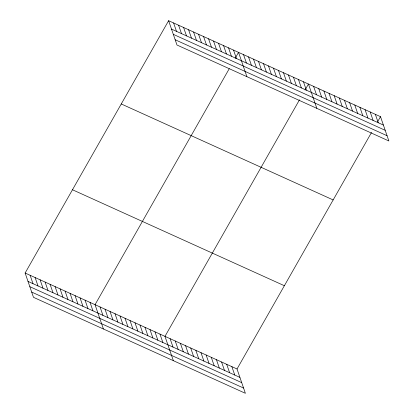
<?xml version="1.0" encoding="UTF-8"?>
<svg xmlns="http://www.w3.org/2000/svg" width="414" height="414" viewBox="0 0 414 414"><rect width="100%" height="100%" fill="white"/><g stroke="black" fill="none" stroke-linecap="round" stroke-linejoin="round"><path stroke-width="0.62" d="M25.125 273.023L237.02 368.988L245.388 393.3L33.493 297.33L25.125 273.023L168.612 20.7L380.507 116.67L388.875 140.977L176.98 45.012L168.612 20.7M229.252 68.698L95.049 304.688L103.417 329.001M235.131 58.358L238.536 52.371L246.91 76.678M299.488 99.821L164.974 336.359L173.347 360.672M305.056 90.024L308.461 84.037L316.834 108.349M237.02 368.988L371.529 132.449M377.718 121.566L380.507 116.67M171.499 29.094L383.395 125.064M173.311 34.346L385.206 130.317M175.174 39.76L387.069 135.725M121.261 103.966L333.156 199.936M72.476 189.757L284.371 285.722M28.012 281.416L239.908 377.382M29.824 286.669L241.719 382.634M31.687 292.077L243.582 388.047M375.358 114.336L378.251 122.73M370.214 112.008L373.102 120.402M365.07 109.674L367.958 118.073M359.921 107.345L362.814 115.739M354.777 105.016L357.665 113.41M349.628 102.682L352.521 111.076M344.484 100.354L347.372 108.747M339.34 98.025L342.228 106.419M334.191 95.691L337.084 104.085M329.047 93.362L331.935 101.756M323.898 91.033L326.791 99.427M318.754 88.7L321.642 97.093M313.61 86.371L316.498 94.765M303.467 81.775L306.355 90.169M298.473 79.514L301.361 87.908M293.479 77.252L296.367 85.646M288.486 74.991L291.373 83.385M283.486 72.729L286.379 81.123M278.493 70.468L281.385 78.862M273.499 68.207L276.392 76.6M268.505 65.94L271.393 74.334M263.511 63.678L266.399 72.072M258.517 61.417L261.405 69.811M253.518 59.155L256.411 67.549M248.524 56.894L251.417 65.288M243.53 54.632L246.423 63.026M233.543 50.11L236.43 58.503M228.549 47.843L231.436 56.242M223.555 45.581L226.442 53.975M218.556 43.32L221.449 51.714M213.562 41.058L216.455 49.452M208.568 38.797L211.461 47.191M203.574 36.535L206.462 44.929M198.58 34.274L201.468 42.668M193.586 32.013L196.474 40.406M188.587 29.746L191.48 38.145M183.593 27.484L186.486 35.878M178.6 25.223L181.492 33.617M173.606 22.961L176.493 31.355M231.871 366.659L234.764 375.053M226.727 364.33L229.615 372.724M221.578 361.996L224.471 370.39M216.434 359.668L219.327 368.062M211.29 357.334L214.178 365.733M206.141 355.005L209.034 363.399M200.997 352.676L203.885 361.07M195.848 350.342L198.741 358.736M190.704 348.014L193.597 356.407M185.56 345.685L188.448 354.079M180.411 343.351L183.304 351.745M175.267 341.022L178.155 349.416M170.118 338.693L173.011 347.087M159.98 334.098L162.868 342.492M154.986 331.837L157.874 340.23M149.992 329.575L152.88 337.969M144.993 327.314L147.886 335.707M139.999 325.052L142.892 333.446M135.005 322.785L137.898 331.179M130.012 320.524L132.899 328.918M125.018 318.262L127.905 326.656M120.024 316.001L122.911 324.395M115.025 313.74L117.918 322.133M110.031 311.478L112.924 319.872M105.037 309.217L107.93 317.61M100.043 306.955L102.936 315.349M90.055 302.427L92.943 310.821M85.061 300.166L87.949 308.559M80.062 297.904L82.955 306.298M75.069 295.643L77.961 304.036M70.075 293.381L72.968 301.775M65.081 291.12L67.968 299.513M60.087 288.858L62.975 297.252M55.093 286.591L57.981 294.991M50.094 284.33L52.987 292.724M45.1 282.069L47.993 290.462M40.106 279.807L42.999 288.201M35.112 277.546L38.005 285.939M30.118 275.284L33.006 283.678"/></g></svg>
